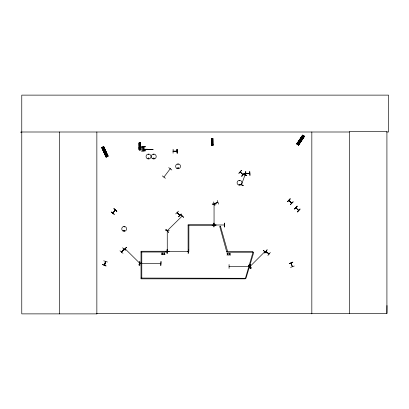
<?xml version="1.0" encoding="UTF-8"?>
<svg xmlns="http://www.w3.org/2000/svg" width="409" height="409" viewBox="0 0 409 409"><rect width="100%" height="100%" fill="white"/><g stroke="black" fill="none" stroke-linecap="round" stroke-linejoin="round"><path stroke-width="0.61" d="M386.638 132L388.55 132L388.55 95.123L21.769 95.123L21.769 313.877L96.913 313.877L96.861 313.447L386.919 313.447L386.975 305.538M125.149 248.876L125.517 248.943M125.169 248.851L140.036 263.524M179.802 215.395L177.066 212.603L179.924 215.267M240.518 172.301L240.221 171.949L242.987 174.709M291.576 203.145L288.836 200.43L291.576 203.207M291.699 203.079L291.479 202.803M298.56 210.497L295.825 207.7M298.657 210.323L295.968 207.634M291.024 263.069L292.297 266.724M292.19 266.3L292.461 266.663M105.757 261.509L104.535 265.155L105.732 261.494L104.453 265.124L104.402 264.715M105.604 261.867L105.522 261.423L104.275 265.088M105.66 261.561L104.499 265.139M214.224 203.677L214.715 203.677M167.603 230.62L167.235 230.732L182.097 216.126M167.235 231.044L167.414 230.809M167.445 251.576L167.271 251.182L167.429 251.535M214.209 204.49L214.055 204.106L214.193 204.541M214.035 224.996L214.209 224.613L214.224 224.981M123.825 230.691C124.903 229.459 124.188 232.128 123.85 230.502M124.402 230.753C124.039 229.735 123.753 231.576 124.443 230.691M148.329 154.449L148.687 154.653L148.436 154.331M148.309 158.298C149.04 159.249 148.436 157.347 148.37 158.523M177.859 164.295L178.258 164.188L177.905 164.392M178.436 168.252C177.624 166.979 177.818 169.096 178.324 168.401M239.316 180.727L239.735 180.671L239.342 180.778M239.296 184.582C240.032 183.723 239.536 185.589 239.301 184.449M239.868 184.674C239.311 183.212 238.938 185.85 239.909 184.582M266.003 251.55L268.948 253.979M269.122 253.892L266.039 251.555L269.01 254.03M167.25 230.773L167.271 251.617L188.109 251.591M113.002 212.741L112.761 213.038M115.041 210.308L115.302 210.068M121.447 251.985L121.887 251.745M123.702 249.342L124.06 249.132M170.221 168.769L163.932 177.128M143.401 148.631L143.671 148.631M139.939 263.621L139.801 263.258M243.089 174.592L242.849 174.352M289.245 200.62L288.938 200.313M244.981 175.129L241.422 184.761M243.324 185.446L240.656 184.623M102.475 264.516L106.105 265.983L102.475 264.526M103.733 260.819L107.455 262.026M123.993 226.729L124.331 226.985L124.07 226.647M153.421 158.171C153.641 159.755 154.607 157.276 153.406 158.268M153.978 158.487C153.81 157.378 153.165 159.121 153.973 158.416M177.849 168.094C178.784 167.46 177.803 169.101 177.91 167.987M167.424 231.07L167.409 230.727M245.87 173.426L246.305 173.416M249.378 173.574L249.7 173.523M139.873 263.457L160.803 263.59L160.364 263.457M167.23 251.443L167.583 251.617M250.201 266.341L229.081 266.55L229.434 266.371M173.119 151.136L173.59 151.315M112.889 213.13L115.404 210.154L112.802 212.966M121.468 251.939L124.096 249.137M104.356 264.787L104.668 264.771M104.438 265.098L105.645 261.525M264.71 251.826L264.332 251.97L264.741 251.816M302.701 135.185L296.811 143.983L302.721 135.195M296.944 144.07L302.793 135.246M297.358 143.6L302.89 135.313M297.389 143.62L302.583 135.854M297.144 144.203L303.003 135.384M297.384 144.351L297.88 144.684M298.345 144.249L303.887 135.967M298.386 144.275L303.928 135.993M298.141 144.863L303.999 136.044M298.248 144.929L304.102 136.11M304.204 136.182L298.314 144.975L304.245 136.207M298.427 145.052L304.347 136.274M298.529 145.118L304.419 136.325M162.312 175.885L165.394 178.293M168.728 167.618L171.831 169.996M170.195 168.784L170.318 168.871M148.268 158.089C148.155 159.592 149.479 157.705 148.36 158.053M148.784 158.605L148.84 158.181M153.896 154.653L153.692 154.295L153.799 154.689M249.725 173.493L245.87 173.564M270.323 252.435L267.885 255.492M160.747 263.606L160.446 263.437M249.654 266.377L250.216 266.3L249.843 266.484M173.16 151.136L176.974 151.126M176.974 151.289L173.201 151.294M113.999 208.692L116.841 211.381L114.009 208.677M112.792 213.007L115.236 210.114M114.3 214.352L111.197 211.964L114.285 214.372M122.552 247.788L125.558 250.288M121.473 251.954L123.937 249.045M121.575 252.041L124.091 249.101M122.981 253.299L119.975 250.804M291.285 263.391L291.162 262.987M123.815 250.165L126.524 247.343M123.676 250.022L126.422 247.24M125.425 249.096L125.323 248.754M165.901 229.434L168.544 232.322M180.701 214.633L183.518 217.343M167.286 230.686L167.547 230.451M168.528 232.332L165.865 229.469M138.615 264.96L141.504 262.317M263.299 250.359L266.233 252.951L263.319 250.339M250.119 266.203L249.96 266.586M175.696 213.897L178.498 211.172M178.534 216.739L181.259 213.933L178.636 216.842M241.673 176.064L244.454 173.319M287.471 201.709L290.232 198.943M290.308 204.546L293.074 201.785M290.41 204.648L293.187 201.898M297.113 206.131L294.49 209.035L297.103 206.121M294.47 209.014L297.246 206.264M297.394 211.939L300.017 209.035L297.409 211.954M297.271 211.821L300.027 209.04M249.971 266.55L264.71 251.811L264.505 252.046M214.193 224.996L214.209 224.684M106.877 156.524L107.117 156.427L106.769 156.085M214.29 203.631L217.823 202.261L217.506 202.578M217.849 202.44L214.29 203.82M103.687 146.494L101.631 147.439L106.033 157.071L108.073 156.131L103.687 146.494L108.032 156.151M102.214 148.355L103.993 147.547M102.516 149.009L104.29 148.196M102.961 149.985L104.74 149.178M103.354 150.855L105.133 150.047M103.799 151.831L105.578 151.023M105.711 156.023L107.49 155.216M105.542 156.442L107.915 155.364M105.578 156.519L107.95 155.435M106.943 156.003L106.662 156.131L106.948 156.018M143.677 149.065L143.712 148.707M213.534 201.923L214.94 205.569M218.6 204.127L217.22 200.471M290.993 263.105L292.455 266.576M294.24 266.029L290.579 267.399M245.947 173.406L249.694 173.324M176.944 151.315L173.13 151.294M139.863 149.484L139.868 149.791M212.271 145.098L212.276 145.323M177.981 167.813L178.247 167.848M178.135 168.38L177.849 168.211M177.189 212.532L179.899 215.241M245.952 173.58L249.781 173.564M245.937 173.651L249.781 173.523M245.697 175.451L245.63 171.545M213.922 223.109L213.933 227.021L213.927 223.109M212.874 138.375L211.371 138.395L211.479 145.456L212.951 145.435L212.874 138.375L212.946 145.435M211.479 139.111L212.782 139.096M211.484 139.592L212.787 139.576M211.489 140.307L212.792 140.292M211.494 140.941L212.798 140.926M211.504 141.657L212.808 141.647M140.522 142.807L139.019 142.828L139.091 149.888L140.599 149.868L140.492 142.807M139.126 143.544L140.43 143.528M139.132 144.019L140.435 144.009M139.137 144.74L140.44 144.725M139.142 145.374L140.445 145.359M211.54 144.735L212.844 144.72M211.325 144.939L213.063 144.919M211.325 144.99L213.063 144.97M139.152 146.09L140.456 146.079M139.188 149.167L140.492 149.152M138.973 149.423L140.711 149.403M145.471 146.657L141.565 146.708M141.565 146.857L145.476 146.821M139.714 147.9L142.971 147.874L139.72 148.124M142.976 147.93L143.937 147.92M142.976 148.038L143.942 148.027M143.319 148.631L143.743 148.672M143.319 148.794L143.753 148.789M143.319 148.902L143.753 148.902M143.324 149.065L143.758 149.06M139.883 149.295L147.537 149.229M143.421 149.392L149.832 149.469L143.421 149.357M216.075 203.897L212.169 204.122L216.075 203.876M165.384 230.702L169.295 230.65M167.22 249.556L167.189 253.462M188.365 249.551L188.171 253.462L188.375 251.228M165.384 251.632L169.295 251.632M187.767 251.443L188.104 251.428M187.767 251.581L188.12 251.576M139.832 265.477L139.858 261.571M160.405 263.457L160.747 263.442M160.369 263.595L160.763 263.59M229.071 264.526L229.066 268.437M250.242 268.437L249.996 264.526L250.221 268.437M249.618 266.417L249.955 266.402M20.45 132.153L21.769 132.148M21.769 132L349.378 132M173.119 149.249L173.063 153.16M177.245 153.16L177.025 149.249L177.225 153.16M188.104 225.405L214.168 225.405L214.168 224.643L188.104 224.643L188.104 251.463L188.866 251.463L188.866 225.405M141.023 252.016L167.082 252.016L167.082 251.254L141.023 251.254L141.023 278.836L245.262 278.836L252.992 252.256L253.718 252.476L245.988 278.294L141.023 278.074M229.163 266.571L229.475 266.412M240.686 184.525L243.314 185.471M224.459 224.976L214.055 224.996L214.055 204.147M297.604 144.336L297.824 144.484L297.854 143.999M177.025 151.136L176.576 151.315M288.984 200.344L291.673 203.033M302.103 136.079L303.729 137.163M301.704 136.672L303.33 137.761M301.106 137.567L302.732 138.656M300.574 138.36L302.2 139.443M299.976 139.249L301.602 140.338M297.415 143.084L299.04 144.167M296.975 143.16L299.137 144.607M296.929 143.227L299.091 144.674M297.824 143.948L298.079 144.116L297.813 143.958M113.886 208.82L116.877 211.341M248.462 265.196L251.244 267.941M180.839 214.495L183.621 217.24M240.349 171.877L243.038 174.541M103.451 146.601L107.797 156.258M103.339 146.652L107.72 156.289M103.18 146.724L107.608 156.345M107.495 156.396L103.329 147.342L107.194 155.849M107.316 156.473L106.775 156.724M102.25 147.158L106.606 156.811M102.138 147.214L106.509 156.851M102.281 147.828L106.412 156.898M101.913 147.312L106.371 156.918M101.867 147.332L106.258 156.969M101.769 147.378L106.182 157.005M101.677 147.419L106.069 157.056M250.017 175.364L249.735 171.458L249.873 175.364M245.773 171.54L245.855 175.451M212.849 145.435L212.7 138.375L212.746 145.435M212.532 138.375L212.665 145.435M212.583 145.44L212.45 138.38L212.496 145.44M212.399 145.44L212 145.446M211.826 138.39L211.872 145.451M211.714 138.39L211.811 145.451M211.652 138.39L211.698 145.456M211.565 138.395L211.652 145.456M211.484 138.395L211.545 145.456M140.42 142.807L140.497 149.868M140.348 142.807L140.394 149.868M140.348 149.868L140.236 142.807L140.231 149.868M140.067 142.813L140.149 149.873M140.047 149.873L139.648 149.878M139.469 142.823L139.551 149.883M139.52 149.883L139.387 142.823L139.377 149.883M139.275 142.823L139.29 149.888M139.264 149.888L139.132 142.828L139.193 149.888M143.953 146.887L143.988 150.798M143.763 146.892L143.774 150.798M143.339 150.803L143.303 146.892L143.283 150.803M143.084 146.897L143.14 150.803M139.714 147.521L139.72 148.503M138.845 147.531L138.85 148.508M250.022 264.526L250.078 268.437M167.02 249.556L167.046 253.468M139.658 261.571L139.684 265.477M386.919 313.447L386.919 131.575L349.378 131.575L349.378 313.447M311.832 132L311.832 313.877M177.036 149.249L177.056 153.16M141.785 252.016L141.785 278.074M96.856 132L96.856 313.877M59.315 132L59.315 313.877M139.52 145.655C139.883 146.754 140.369 144.863 139.52 145.655M211.872 141.223C212.24 142.322 212.721 140.43 211.872 141.223M300.676 139.208C301.101 140.9 302.041 138.124 300.676 139.208M104.06 150.788C104.428 152.491 105.456 149.745 104.06 150.788M243.145 174.188L246.801 175.573L243.145 174.188M162.726 252.946L162.322 253.595L161.678 252.946L162.189 253.769L161.662 254.597L162.307 253.938L162.961 254.597L162.445 253.759L162.726 252.946M164.75 252.946L164.352 253.595L163.707 252.946L164.213 253.769L163.692 254.597L164.336 253.938L164.991 254.597L164.474 253.759L164.75 252.946M228.074 253.493L227.675 254.142L227.026 253.493L227.537 254.321L227.01 255.144L227.66 254.485L228.314 255.144L227.798 254.311L228.074 253.493M230.103 253.493L229.705 254.142L229.055 253.493L229.567 254.321L229.04 255.144L229.689 254.485L230.344 255.144L229.822 254.311L230.103 253.493M302.614 135.128L296.694 143.902L298.57 145.149L304.449 136.345L302.578 135.103M302.762 135.972L297.599 143.758L302.803 136.003M267.118 249.822L264.817 252.992L267.118 249.822M248.503 265.16L251.131 268.059L248.503 265.16M241.499 170.364L238.887 173.278L241.499 170.364M244.418 173.278L241.806 176.197L244.418 173.278M290.129 198.84L287.507 201.744L290.119 198.825M292.839 262.138L289.235 263.667L292.839 262.138M220.451 226.182L219.72 226.387L226.816 252.225L252.874 252.225L252.874 251.463L226.816 251.463L227.547 251.254L220.451 226.182M224.602 223.109L224.505 227.015L224.602 223.109M145.507 150.783L141.601 151.033L145.507 150.783M216.08 225.022L212.169 225.267L216.08 225.022M161.003 261.566L160.814 265.477L161.003 261.566M153.089 149.305L146.637 149.346L153.089 149.305M107.935 156.192L103.543 146.56L107.915 156.202M122.966 230.967A2.428 2.428 0 0 0 126.606 228.861A2.428 2.428 0 0 0 122.966 226.76A2.428 2.428 0 0 0 122.966 230.967M238.309 184.868A2.439 2.439 0 0 0 241.97 182.757A2.439 2.439 0 0 0 238.309 180.645A2.439 2.439 0 0 0 238.309 184.868M176.852 168.442A2.444 2.444 0 0 0 180.517 166.325A2.444 2.444 0 0 0 176.852 164.208A2.444 2.444 0 0 0 176.852 168.442M152.511 158.672A2.474 2.474 0 0 0 156.218 156.529A2.474 2.474 0 0 0 152.511 154.387A2.474 2.474 0 0 0 152.511 158.672M147.301 158.672A2.474 2.474 0 0 0 151.008 156.529A2.474 2.474 0 0 0 147.301 154.387A2.474 2.474 0 0 0 147.301 158.672"/></g></svg>
